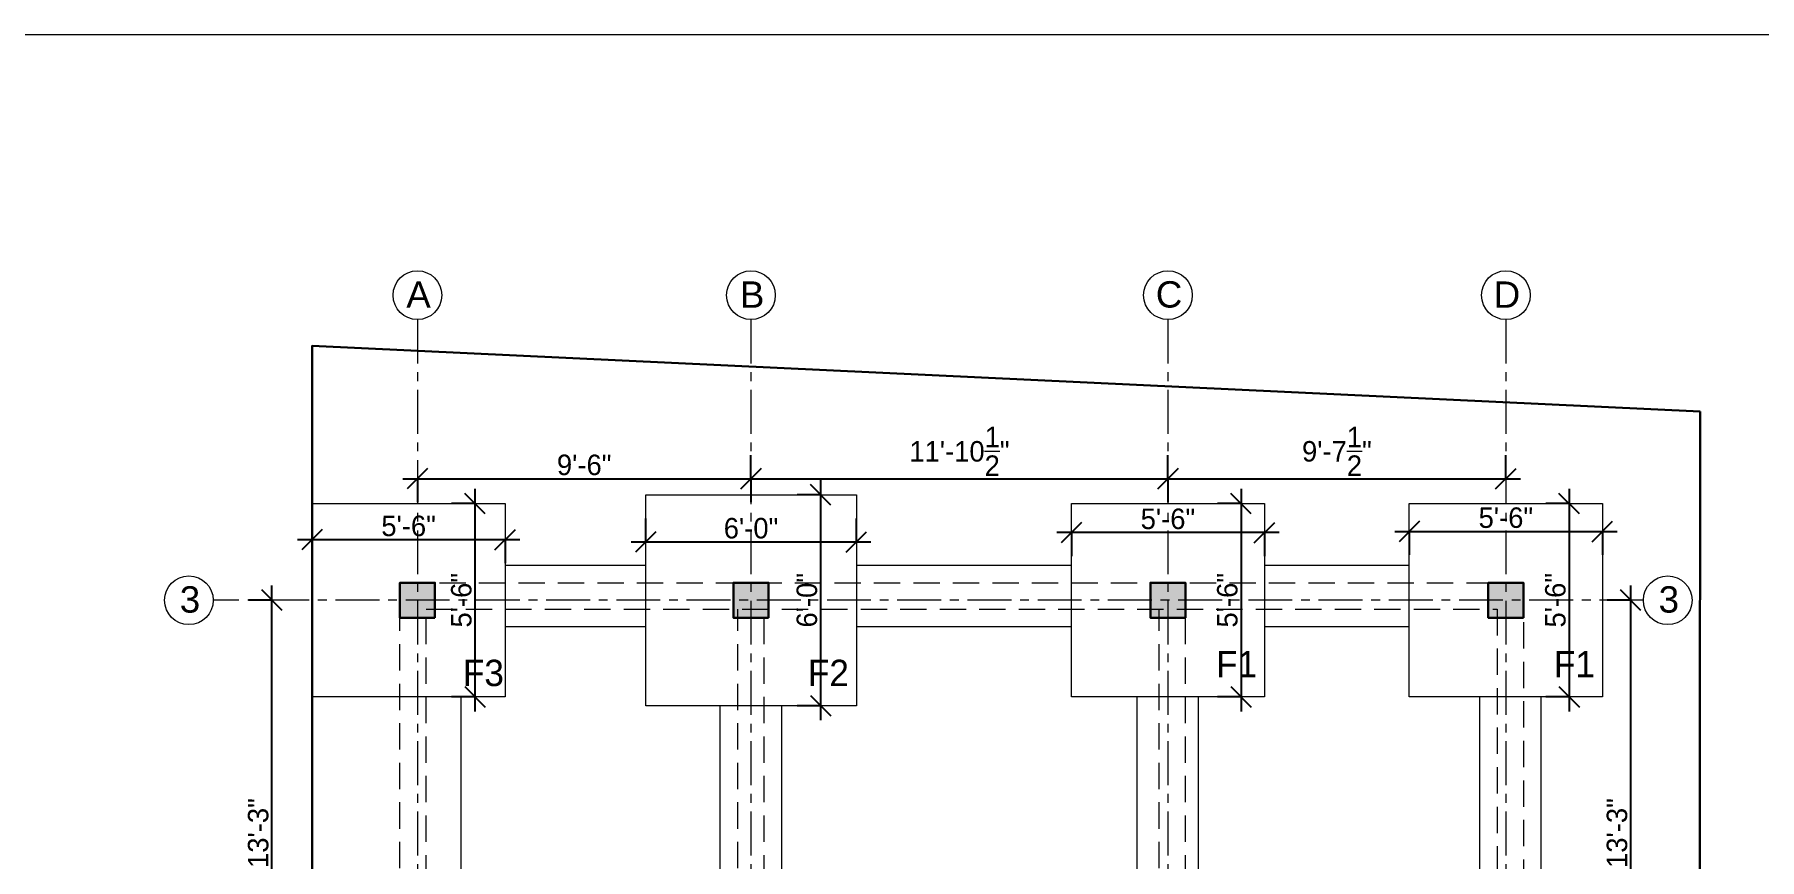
# Model space of a CAD drawing. Header units: inches. Extents: x 28835 to 36795, y -18828 to -9750.
# Drawn here: x 33760 to 34350, y -10032 to -9750 of the extents above; entities that cross this region are included whole.
import ezdxf

# ---------------------------------------------------------------- set-up
doc = ezdxf.new("R2010")
doc.units = ezdxf.units.IN
doc.header["$LTSCALE"] = 12
doc.header["$MEASUREMENT"] = 0
doc.linetypes.add('CENTER', pattern=[2, 1.25, -0.25, 0.25, -0.25])
doc.linetypes.add('DASHED', pattern=[0.75, 0.5, -0.25])
for name, color, linetype, lineweight in [('Centre Line', 253, 'CENTER', 9), ('colum', 250, 'Continuous', 30), ('dimention', 5, 'Continuous', 9), ('ele final', 145, 'Continuous', 20), ('Ha2', 31, 'Continuous', 0), ('s footing', 22, 'Continuous', 18), ('S tie beam', 140, 'DASHED', 18), ('s wall', 180, 'Continuous', 20), ('Text', 7, 'Continuous', 5), ('Wall', 1, 'Continuous', 30), ('window', 6, 'Continuous', 9)]:
    doc.layers.add(name, color=color, linetype=linetype, lineweight=lineweight)
doc.styles.add('KBS', font='GOTHIC.TTF')
doc.styles.add('Times', font='GOTHIC.TTF')
doc.dimstyles.new('D75', dxfattribs={"dimtxt": 7, "dimasz": 7, "dimexe": 8, "dimexo": 24, "dimgap": 1, "dimtad": 1, "dimdec": 1, "dimzin": 3, "dimdsep": 46, "dimlunit": 4, "dimtxsty": 'Times', "dimblk": 'OBLIQUE', "dimcen": 0, "dimdle": 5, "dimaunit": 1, "dimadec": 3, "dimazin": 0, "dimtfac": 1, "dimtdec": 1, "dimtix": 1, "dimtofl": 0, "dimtmove": 1, "dimatfit": 0, "dimldrblk": 'OBLIQUE', "dimfxl": 1, "dimfxlon": 1, "dimtolj": 1, "dimtzin": 0, "dimarcsym": 0})

# ---------------------------------------------------------------- blocks, each defined once
blk = doc.blocks.new('_Oblique')
at = {"color": 0, "linetype": 'ByBlock', "lineweight": -2}
blk.add_line((-0.5, -0.5), (0.5, 0.5), dxfattribs=at)
blk = doc.blocks.new('*D297')
at = {"layer": 'Defpoints', "color": 0, "ltscale": 12, "transparency": 16777216}
for p in [(33841.3, -9943.62), (33859.51, -9943.62), (33859.53, -10102.62)]:
    blk.add_point(p, dxfattribs=at)
at = {"layer": 'dimention', "color": 0, "lineweight": -2, "ltscale": 12, "transparency": 16777216}
for p, q in [((33841.3, -10107.62), (33841.3, -9938.62)), ((33841.3, -9943.62), (33833.3, -9943.62)), ((33841.3, -10102.62), (33833.3, -10102.62))]:
    blk.add_line(p, q, dxfattribs=at)
at = {"layer": 'dimention', "color": 0, "lineweight": -2, "ltscale": 12, "transparency": 16777216, "xscale": 7, "yscale": 7, "zscale": 7}
for p, rotation in [((33841.3, -9943.62), 90), ((33841.3, -10102.62), 270)]:
    blk.add_blockref('_Oblique', p, dxfattribs=dict(at, rotation=rotation))
at = {"layer": 'dimention', "color": 0, "ltscale": 12, "transparency": 16777216, "insert": (33836.62, -10023.12), "char_height": 7, "attachment_point": 5, "rotation": 90, "style": 'Times'}
blk.add_mtext('\\A1;13\'-3"', dxfattribs=at)
blk = doc.blocks.new('*D299')
at = {"layer": 'Defpoints', "color": 0, "ltscale": 12, "transparency": 16777216}
for p in [(34305.7, -9943.62), (34323.91, -9943.62), (34323.93, -10102.62)]:
    blk.add_point(p, dxfattribs=at)
at = {"layer": 'dimention', "color": 0, "lineweight": -2, "ltscale": 12, "transparency": 16777216}
for p, q in [((34305.7, -10107.62), (34305.7, -9938.62)), ((34305.7, -9943.62), (34297.7, -9943.62)), ((34305.7, -10102.62), (34297.7, -10102.62))]:
    blk.add_line(p, q, dxfattribs=at)
at = {"layer": 'dimention', "color": 0, "lineweight": -2, "ltscale": 12, "transparency": 16777216, "xscale": 7, "yscale": 7, "zscale": 7}
for p, rotation in [((34305.7, -9943.62), 90), ((34305.7, -10102.62), 270)]:
    blk.add_blockref('_Oblique', p, dxfattribs=dict(at, rotation=rotation))
at = {"layer": 'dimention', "color": 0, "ltscale": 12, "transparency": 16777216, "insert": (34301.03, -10023.12), "char_height": 7, "attachment_point": 5, "rotation": 90, "style": 'Times'}
blk.add_mtext('\\A1;13\'-3"', dxfattribs=at)
blk = doc.blocks.new('*D300')
at = {"layer": 'Defpoints', "color": 0, "ltscale": 12, "transparency": 16777216}
for p in [(33891, -9872.07), (34005.02, -9872.07), (34005.02, -9902.12)]:
    blk.add_point(p, dxfattribs=at)
at = {"layer": 'dimention', "color": 0, "lineweight": -2, "ltscale": 12, "transparency": 16777216}
for p, q in [((33886, -9902.12), (34010.02, -9902.12)), ((33891, -9901.99), (33891, -9910.12)), ((34005.02, -9901.99), (34005.02, -9910.12))]:
    blk.add_line(p, q, dxfattribs=at)
at = {"layer": 'dimention', "color": 0, "lineweight": -2, "ltscale": 12, "transparency": 16777216, "xscale": 7, "yscale": 7, "zscale": 7, "rotation": 180}
blk.add_blockref('_Oblique', (33891, -9902.12), dxfattribs=at)
at = {"layer": 'dimention', "color": 0, "lineweight": -2, "ltscale": 12, "transparency": 16777216, "xscale": 7, "yscale": 7, "zscale": 7}
blk.add_blockref('_Oblique', (34005.02, -9902.12), dxfattribs=at)
at = {"layer": 'dimention', "color": 0, "ltscale": 12, "transparency": 16777216, "insert": (33948.01, -9897.44), "char_height": 7, "attachment_point": 5, "style": 'Times'}
blk.add_mtext('\\A1;9\'-6"', dxfattribs=at)
blk = doc.blocks.new('*D301')
at = {"layer": 'Defpoints', "color": 0, "ltscale": 12, "transparency": 16777216}
for p in [(34147.52, -9872.07), (34005.02, -9902.12), (34147.52, -9902.12)]:
    blk.add_point(p, dxfattribs=at)
at = {"layer": 'dimention', "color": 0, "lineweight": -2, "ltscale": 12, "transparency": 16777216}
for p, q in [((34005.02, -9902.12), (34005.02, -9894.12)), ((34000.02, -9902.12), (34152.52, -9902.12)), ((34147.52, -9901.99), (34147.52, -9910.12))]:
    blk.add_line(p, q, dxfattribs=at)
at = {"layer": 'dimention', "color": 0, "lineweight": -2, "ltscale": 12, "transparency": 16777216, "xscale": 7, "yscale": 7, "zscale": 7, "rotation": 180}
blk.add_blockref('_Oblique', (34005.02, -9902.12), dxfattribs=at)
at = {"layer": 'dimention', "color": 0, "lineweight": -2, "ltscale": 12, "transparency": 16777216, "xscale": 7, "yscale": 7, "zscale": 7}
blk.add_blockref('_Oblique', (34147.52, -9902.12), dxfattribs=at)
at = {"layer": 'dimention', "color": 0, "ltscale": 12, "transparency": 16777216, "insert": (34076.27, -9892.77), "char_height": 7, "attachment_point": 5, "style": 'Times'}
blk.add_mtext('\\A1;11\'-10{\\H1x;\\S1/2;}"', dxfattribs=at)
blk = doc.blocks.new('*D302')
at = {"layer": 'Defpoints', "color": 0, "ltscale": 12, "transparency": 16777216}
for p in [(34147.52, -9902.12), (34263.02, -9902.12), (34263.02, -9902.12)]:
    blk.add_point(p, dxfattribs=at)
at = {"layer": 'dimention', "color": 0, "lineweight": -2, "ltscale": 12, "transparency": 16777216}
for p, q in [((34147.52, -9902.12), (34147.52, -9894.12)), ((34263.02, -9902.12), (34263.02, -9894.12)), ((34142.52, -9902.12), (34268.02, -9902.12))]:
    blk.add_line(p, q, dxfattribs=at)
at = {"layer": 'dimention', "color": 0, "lineweight": -2, "ltscale": 12, "transparency": 16777216, "xscale": 7, "yscale": 7, "zscale": 7, "rotation": 180}
blk.add_blockref('_Oblique', (34147.52, -9902.12), dxfattribs=at)
at = {"layer": 'dimention', "color": 0, "lineweight": -2, "ltscale": 12, "transparency": 16777216, "xscale": 7, "yscale": 7, "zscale": 7}
blk.add_blockref('_Oblique', (34263.02, -9902.12), dxfattribs=at)
at = {"layer": 'dimention', "color": 0, "ltscale": 12, "transparency": 16777216, "insert": (34205.27, -9892.77), "char_height": 7, "attachment_point": 5, "style": 'Times'}
blk.add_mtext('\\A1;9\'-7{\\H1x;\\S1/2;}"', dxfattribs=at)
blk = doc.blocks.new('*D449')
at = {"layer": 'Defpoints', "color": 0, "ltscale": 12, "transparency": 16777216}
for p in [(33855, -9910.62), (33921, -9910.62), (33855, -9922.95)]:
    blk.add_point(p, dxfattribs=at)
at = {"layer": 'dimention', "color": 0, "lineweight": -2, "ltscale": 12, "transparency": 16777216}
for p, q in [((33926, -9922.95), (33850, -9922.95)), ((33855, -9922.95), (33855, -9930.95)), ((33921, -9922.95), (33921, -9930.95))]:
    blk.add_line(p, q, dxfattribs=at)
at = {"layer": 'dimention', "color": 0, "lineweight": -2, "ltscale": 12, "transparency": 16777216, "xscale": 7, "yscale": 7, "zscale": 7, "rotation": 180}
blk.add_blockref('_Oblique', (33855, -9922.95), dxfattribs=at)
at = {"layer": 'dimention', "color": 0, "lineweight": -2, "ltscale": 12, "transparency": 16777216, "xscale": 7, "yscale": 7, "zscale": 7}
blk.add_blockref('_Oblique', (33921, -9922.95), dxfattribs=at)
at = {"layer": 'dimention', "color": 0, "ltscale": 12, "transparency": 16777216, "insert": (33888, -9918.28), "char_height": 7, "attachment_point": 5, "style": 'Times'}
blk.add_mtext('\\A1;5\'-6"', dxfattribs=at)
blk = doc.blocks.new('*D450')
at = {"layer": 'Defpoints', "color": 0, "ltscale": 12, "transparency": 16777216}
for p in [(33910.71, -9910.62), (33921, -9910.62), (33921, -9976.62)]:
    blk.add_point(p, dxfattribs=at)
at = {"layer": 'dimention', "color": 0, "lineweight": -2, "ltscale": 12, "transparency": 16777216}
for p, q in [((33910.71, -9910.62), (33902.71, -9910.62)), ((33910.71, -9981.62), (33910.71, -9905.62)), ((33910.71, -9976.62), (33902.71, -9976.62))]:
    blk.add_line(p, q, dxfattribs=at)
at = {"layer": 'dimention', "color": 0, "lineweight": -2, "ltscale": 12, "transparency": 16777216, "xscale": 7, "yscale": 7, "zscale": 7}
for p, rotation in [((33910.71, -9910.62), 90), ((33910.71, -9976.62), 270)]:
    blk.add_blockref('_Oblique', p, dxfattribs=dict(at, rotation=rotation))
at = {"layer": 'dimention', "color": 0, "ltscale": 12, "transparency": 16777216, "insert": (33906.04, -9943.62), "char_height": 7, "attachment_point": 5, "rotation": 90, "style": 'Times'}
blk.add_mtext('\\A1;5\'-6"', dxfattribs=at)
blk = doc.blocks.new('*D409')
at = {"layer": 'Defpoints', "color": 0, "ltscale": 12, "transparency": 16777216}
for p in [(34114.52, -9910.62), (34180.52, -9910.62), (34114.52, -9920.54)]:
    blk.add_point(p, dxfattribs=at)
at = {"layer": 'dimention', "color": 0, "lineweight": -2, "ltscale": 12, "transparency": 16777216}
for p, q in [((34185.52, -9920.54), (34109.52, -9920.54)), ((34114.52, -9920.54), (34114.52, -9928.54)), ((34180.52, -9920.54), (34180.52, -9928.54))]:
    blk.add_line(p, q, dxfattribs=at)
at = {"layer": 'dimention', "color": 0, "lineweight": -2, "ltscale": 12, "transparency": 16777216, "xscale": 7, "yscale": 7, "zscale": 7, "rotation": 180}
blk.add_blockref('_Oblique', (34114.52, -9920.54), dxfattribs=at)
at = {"layer": 'dimention', "color": 0, "lineweight": -2, "ltscale": 12, "transparency": 16777216, "xscale": 7, "yscale": 7, "zscale": 7}
blk.add_blockref('_Oblique', (34180.52, -9920.54), dxfattribs=at)
at = {"layer": 'dimention', "color": 0, "ltscale": 12, "transparency": 16777216, "insert": (34147.52, -9915.87), "char_height": 7, "attachment_point": 5, "style": 'Times'}
blk.add_mtext('\\A1;5\'-6"', dxfattribs=at)
blk = doc.blocks.new('*D410')
at = {"layer": 'Defpoints', "color": 0, "ltscale": 12, "transparency": 16777216}
for p in [(34180.52, -9910.62), (34172.52, -9976.62), (34180.52, -9976.62)]:
    blk.add_point(p, dxfattribs=at)
at = {"layer": 'dimention', "color": 0, "lineweight": -2, "ltscale": 12, "transparency": 16777216}
for p, q in [((34172.52, -9910.62), (34164.52, -9910.62)), ((34172.52, -9905.62), (34172.52, -9981.62)), ((34172.52, -9976.62), (34164.52, -9976.62))]:
    blk.add_line(p, q, dxfattribs=at)
at = {"layer": 'dimention', "color": 0, "lineweight": -2, "ltscale": 12, "transparency": 16777216, "xscale": 7, "yscale": 7, "zscale": 7}
for p, rotation in [((34172.52, -9910.62), 90), ((34172.52, -9976.62), 270)]:
    blk.add_blockref('_Oblique', p, dxfattribs=dict(at, rotation=rotation))
at = {"layer": 'dimention', "color": 0, "ltscale": 12, "transparency": 16777216, "insert": (34167.84, -9943.62), "char_height": 7, "attachment_point": 5, "rotation": 90, "style": 'Times'}
blk.add_mtext('\\A1;5\'-6"', dxfattribs=at)
blk = doc.blocks.new('*D411')
at = {"layer": 'Defpoints', "color": 0, "ltscale": 12, "transparency": 16777216}
for p in [(34230.02, -9910.62), (34296.02, -9910.62), (34296.02, -9920.14)]:
    blk.add_point(p, dxfattribs=at)
at = {"layer": 'dimention', "color": 0, "lineweight": -2, "ltscale": 12, "transparency": 16777216}
for p, q in [((34225.02, -9920.14), (34301.02, -9920.14)), ((34230.02, -9920.14), (34230.02, -9928.14)), ((34296.02, -9920.14), (34296.02, -9928.14))]:
    blk.add_line(p, q, dxfattribs=at)
at = {"layer": 'dimention', "color": 0, "lineweight": -2, "ltscale": 12, "transparency": 16777216, "xscale": 7, "yscale": 7, "zscale": 7, "rotation": 180}
blk.add_blockref('_Oblique', (34230.02, -9920.14), dxfattribs=at)
at = {"layer": 'dimention', "color": 0, "lineweight": -2, "ltscale": 12, "transparency": 16777216, "xscale": 7, "yscale": 7, "zscale": 7}
blk.add_blockref('_Oblique', (34296.02, -9920.14), dxfattribs=at)
at = {"layer": 'dimention', "color": 0, "ltscale": 12, "transparency": 16777216, "insert": (34263.02, -9915.47), "char_height": 7, "attachment_point": 5, "style": 'Times'}
blk.add_mtext('\\A1;5\'-6"', dxfattribs=at)
blk = doc.blocks.new('*D412')
at = {"layer": 'Defpoints', "color": 0, "ltscale": 12, "transparency": 16777216}
for p in [(34296.02, -9910.62), (34284.64, -9976.62), (34296.02, -9976.62)]:
    blk.add_point(p, dxfattribs=at)
at = {"layer": 'dimention', "color": 0, "lineweight": -2, "ltscale": 12, "transparency": 16777216}
for p, q in [((34284.64, -9910.62), (34276.64, -9910.62)), ((34284.64, -9905.62), (34284.64, -9981.62)), ((34284.64, -9976.62), (34276.64, -9976.62))]:
    blk.add_line(p, q, dxfattribs=at)
at = {"layer": 'dimention', "color": 0, "lineweight": -2, "ltscale": 12, "transparency": 16777216, "xscale": 7, "yscale": 7, "zscale": 7}
for p, rotation in [((34284.64, -9910.62), 90), ((34284.64, -9976.62), 270)]:
    blk.add_blockref('_Oblique', p, dxfattribs=dict(at, rotation=rotation))
at = {"layer": 'dimention', "color": 0, "ltscale": 12, "transparency": 16777216, "insert": (34279.97, -9943.62), "char_height": 7, "attachment_point": 5, "rotation": 90, "style": 'Times'}
blk.add_mtext('\\A1;5\'-6"', dxfattribs=at)
blk = doc.blocks.new('*D448')
at = {"layer": 'Defpoints', "color": 0, "ltscale": 12, "transparency": 16777216}
for p in [(33969.03, -9923.74), (33969.03, -9934.7), (34041.03, -9934.7)]:
    blk.add_point(p, dxfattribs=at)
at = {"layer": 'dimention', "color": 0, "lineweight": -2, "ltscale": 12, "transparency": 16777216}
for p, q in [((33969.03, -9923.74), (33969.03, -9915.74)), ((34041.03, -9923.74), (34041.03, -9915.74)), ((34046.03, -9923.74), (33964.03, -9923.74))]:
    blk.add_line(p, q, dxfattribs=at)
at = {"layer": 'dimention', "color": 0, "lineweight": -2, "ltscale": 12, "transparency": 16777216, "xscale": 7, "yscale": 7, "zscale": 7, "rotation": 180}
blk.add_blockref('_Oblique', (33969.03, -9923.74), dxfattribs=at)
at = {"layer": 'dimention', "color": 0, "lineweight": -2, "ltscale": 12, "transparency": 16777216, "xscale": 7, "yscale": 7, "zscale": 7}
blk.add_blockref('_Oblique', (34041.03, -9923.74), dxfattribs=at)
at = {"layer": 'dimention', "color": 0, "ltscale": 12, "transparency": 16777216, "insert": (34005.03, -9919.07), "char_height": 7, "attachment_point": 5, "style": 'Times'}
blk.add_mtext('\\A1;6\'-0"', dxfattribs=at)
blk = doc.blocks.new('*D512')
at = {"layer": 'Defpoints', "color": 0, "ltscale": 12, "transparency": 16777216}
for p in [(34041.03, -9907.62), (34028.83, -9979.62), (34041.03, -9979.62)]:
    blk.add_point(p, dxfattribs=at)
at = {"layer": 'dimention', "color": 0, "lineweight": -2, "ltscale": 12, "transparency": 16777216}
for p, q in [((34028.83, -9902.62), (34028.83, -9984.62)), ((34028.83, -9907.62), (34020.83, -9907.62)), ((34028.83, -9979.62), (34020.83, -9979.62))]:
    blk.add_line(p, q, dxfattribs=at)
at = {"layer": 'dimention', "color": 0, "lineweight": -2, "ltscale": 12, "transparency": 16777216, "xscale": 7, "yscale": 7, "zscale": 7}
for p, rotation in [((34028.83, -9907.62), 90), ((34028.83, -9979.62), 270)]:
    blk.add_blockref('_Oblique', p, dxfattribs=dict(at, rotation=rotation))
at = {"layer": 'dimention', "color": 0, "ltscale": 12, "transparency": 16777216, "insert": (34024.15, -9943.62), "char_height": 7, "attachment_point": 5, "rotation": 90, "style": 'Times'}
blk.add_mtext('\\A1;6\'-0"', dxfattribs=at)
blk = doc.blocks.new('A$C3E3870CD')
at = {"layer": 'Ha2'}
for points in [[(12, -12), (12, 0), (0, 0), (0, -12)], [(126, -12), (126, 0), (114, 0), (114, -12)], [(268.5, -12), (268.5, 0), (256.5, 0), (256.5, -12)], [(384, -12), (384, 0), (372, 0), (372, -12)], [(12, -171), (12, -159), (0, -159), (0, -171)], [(126, -171), (126, -159), (114, -159), (114, -171)], [(268.5, -171), (268.5, -159), (256.5, -159), (256.5, -171)], [(384, -171), (384, -159), (372, -159), (372, -171)], [(12, -327), (12, -315), (0, -315), (0, -327)], [(126, -327), (126, -315), (114, -315), (114, -327)], [(268.5, -327), (268.5, -315), (256.5, -315), (256.5, -327)], [(384, -327), (384, -315), (372, -315), (372, -327)]]:
    blk.add_hatch(color=256, dxfattribs=at).paths.add_polyline_path(points)
at = {"layer": 'colum'}
for points in [[(12, -12), (12, 0), (0, 0), (0, -12)], [(126, -12), (126, 0), (114, 0), (114, -12)], [(268.5, -12), (268.5, 0), (256.5, 0), (256.5, -12)], [(384, -12), (384, 0), (372, 0), (372, -12)], [(12, -171), (12, -159), (0, -159), (0, -171)], [(126, -171), (126, -159), (114, -159), (114, -171)], [(268.5, -171), (268.5, -159), (256.5, -159), (256.5, -171)], [(384, -171), (384, -159), (372, -159), (372, -171)], [(12, -327), (12, -315), (0, -315), (0, -327)], [(126, -327), (126, -315), (114, -315), (114, -327)], [(268.5, -327), (268.5, -315), (256.5, -315), (256.5, -327)], [(384, -327), (384, -315), (372, -315), (372, -327)]]:
    blk.add_lwpolyline(points, close=True, dxfattribs=at)

msp = doc.modelspace()

# ---------------------------------------------------------------- hatches: boundary and pattern name
at = {"layer": 'Ha2'}
for points in [[(33897.02, -9949.62), (33897.02, -9937.62), (33885.02, -9937.62), (33885.02, -9949.62)], [(34011.02, -9949.62), (34011.02, -9937.62), (33999.02, -9937.62), (33999.02, -9949.62)], [(34153.52, -9949.62), (34153.52, -9937.62), (34141.52, -9937.62), (34141.52, -9949.62)], [(34269.02, -9949.62), (34269.02, -9937.62), (34257.02, -9937.62), (34257.02, -9949.62)]]:
    msp.add_hatch(color=256, dxfattribs=at).paths.add_polyline_path(points)

# ---------------------------------------------------------------- linework, layer by layer
at = {"layer": 'Centre Line'}
for p, q in [((33891.02, -9847.77), (33891.02, -10333.75)), ((34005.02, -9847.77), (34005.02, -10333.75)), ((34147.52, -9847.77), (34147.52, -10333.75)), ((34263.02, -9847.77), (34263.02, -10333.75)), ((34310.01, -9943.62), (33821.22, -9943.62))]:
    msp.add_line(p, q, dxfattribs=at)
at = {"layer": 'colum'}
for points in [[(33897.02, -9949.62), (33897.02, -9937.62), (33885.02, -9937.62), (33885.02, -9949.62)], [(34011.02, -9949.62), (34011.02, -9937.62), (33999.02, -9937.62), (33999.02, -9949.62)], [(34153.52, -9949.62), (34153.52, -9937.62), (34141.52, -9937.62), (34141.52, -9949.62)], [(34269.02, -9949.62), (34269.02, -9937.62), (34257.02, -9937.62), (34257.02, -9949.62)]]:
    msp.add_lwpolyline(points, close=True, dxfattribs=at)
at = {"layer": 'ele final', "ltscale": 12}
msp.add_lwpolyline([(32815.9, -9750.45), (36429.48, -9750.45), (36429.48, -12596.12), (32815.9, -12596.12)], close=True, dxfattribs=at)
at = {"layer": 's footing', "ltscale": 3}
for points in [[(33855, -9910.62), (33921, -9910.62), (33921, -9976.62), (33855, -9976.62)], [(33969.03, -9907.62), (34041.03, -9907.62), (34041.03, -9979.62), (33969.03, -9979.62)], [(34114.52, -9910.62), (34180.52, -9910.62), (34180.52, -9976.62), (34114.52, -9976.62)], [(34230.02, -9910.62), (34296.02, -9910.62), (34296.02, -9976.62), (34230.02, -9976.62)]]:
    msp.add_lwpolyline(points, close=True, dxfattribs=at)
at = {"layer": 'S tie beam', "ltscale": 1.5}
for p, q in [((33885.02, -10264.62), (33885.02, -9937.62)), ((33885.02, -9937.62), (34269.02, -9937.62)), ((34269.02, -9937.62), (34269.02, -10264.62)), ((33894.02, -10255.62), (33894.02, -9946.62)), ((33894.02, -9946.62), (34260.02, -9946.62)), ((34000.52, -10264.62), (34000.52, -9946.62)), ((34009.52, -10255.62), (34009.52, -9946.62)), ((34144.52, -10264.62), (34144.52, -9946.62)), ((34153.52, -10255.62), (34153.52, -9946.62)), ((34260.02, -9946.62), (34260.02, -10255.62))]:
    msp.add_line(p, q, dxfattribs=at)
at = {"layer": 's wall', "ltscale": 3}
for p, q in [((33921, -9931.62), (33969.03, -9931.62)), ((34041.03, -9931.62), (34114.52, -9931.62)), ((34180.52, -9931.62), (34230.02, -9931.62)), ((33921, -9952.62), (33969.03, -9952.62)), ((34041.03, -9952.62), (34114.52, -9952.62)), ((34180.52, -9952.62), (34230.02, -9952.62)), ((33906.02, -10069.62), (33906.02, -9976.62)), ((33994.52, -10066.62), (33994.52, -9979.62)), ((34015.52, -10066.62), (34015.52, -9979.62)), ((34137.02, -10066.62), (34137.02, -9976.62)), ((34158.02, -10066.62), (34158.02, -9976.62)), ((34254.02, -9976.62), (34254.02, -10066.62)), ((34275.02, -9976.62), (34275.02, -10066.62))]:
    msp.add_line(p, q, dxfattribs=at)
at = {"layer": 'Wall', "ltscale": 12}
msp.add_line((34011.02, -9937.62), (34011.02, -9946.62), dxfattribs=at)
at = {"layer": 'Wall'}
msp.add_lwpolyline([(34329.47, -9879.23), (33855, -9856.79), (33855, -10394.79), (34329, -10394.79)], close=True, dxfattribs=at)
at = {"layer": 'window', "linetype": 'Continuous', "ltscale": 25}
for centre in [(33891.02, -9839.46), (34005.02, -9839.46), (34147.52, -9839.46), (34263.02, -9839.46), (33812.9, -9943.62), (34318.35, -9943.62)]:
    msp.add_circle(centre, 8.32, dxfattribs=at)

# ---------------------------------------------------------------- block references
at = {"layer": 'dimention', "ltscale": 12}
msp.add_blockref('A$C3E3870CD', (33885.02, -9937.62), dxfattribs=at)

# ---------------------------------------------------------------- texts
at = {"layer": 'Text', "ltscale": 0.3, "char_height": 9, "attachment_point": 1, "style": 'KBS'}
for s, insert in [('F1', (34163.95, -9960.94)), ('F1', (34279.45, -9960.94)), ('F3', (33906.53, -9963.94)), ('F2', (34024.45, -9963.94))]:
    msp.add_mtext(s, dxfattribs=dict(at, insert=insert))
at = {"layer": 'window', "linetype": 'Continuous', "ltscale": 25, "char_height": 9, "width": 0.0000117, "attachment_point": 5, "rotation": 359.97765}
for s, insert in [('{\\fArial|b0|i0|c0|p34;A}', (33891.4, -9839.25)), ('{\\fArial|b0|i0|c0|p34;B}', (34005.4, -9839.25)), ('{\\fArial|b0|i0|c0|p34;C}', (34147.9, -9839.25)), ('{\\fArial|b0|i0|c0|p34;D}', (34263.4, -9839.25)), ('{\\fArial|b0|i0|c0|p34;3}', (33813.28, -9943.41)), ('{\\fArial|b0|i0|c0|p34;3}', (34318.73, -9943.41))]:
    msp.add_mtext(s, dxfattribs=dict(at, insert=insert))

# ---------------------------------------------------------------- dimensions: what is measured, and where the dimension line sits
at = {"layer": 'dimention', "ltscale": 12}
for base, p1, p2, picture, middle in [((34005.02, -9902.12), (33891, -9872.07), (34005.02, -9872.07), '*D300', (33948.01, -9897.44)), ((34147.52, -9902.12), (34005.02, -9902.12), (34147.52, -9872.07), '*D301', (34076.27, -9892.77)), ((34263.02, -9902.12), (34147.52, -9902.12), (34263.02, -9902.12), '*D302', (34205.27, -9892.77)), ((33855, -9922.95), (33921, -9910.62), (33855, -9910.62), '*D449', (33888, -9918.28)), ((34114.52, -9920.54), (34180.52, -9910.62), (34114.52, -9910.62), '*D409', (34147.52, -9915.87)), ((34296.02, -9920.14), (34230.02, -9910.62), (34296.02, -9910.62), '*D411', (34263.02, -9915.47)), ((33969.03, -9923.74), (34041.03, -9934.7), (33969.03, -9934.7), '*D448', (34005.03, -9919.07))]:
    dim = msp.add_linear_dim(base=base, p1=p1, p2=p2, dimstyle='D75', override={"dimfxl": 0.125}, dxfattribs=at)
    dim.commit()
    dim.dimension.update_dxf_attribs({"geometry": picture, "text_midpoint": middle})
for base, p1, p2, picture, middle in [((34028.83, -9979.62), (34041.03, -9907.62), (34041.03, -9979.62), '*D512', (34024.15, -9943.62)), ((33910.71, -9910.62), (33921, -9976.62), (33921, -9910.62), '*D450', (33906.04, -9943.62)), ((34172.52, -9976.62), (34180.52, -9910.62), (34180.52, -9976.62), '*D410', (34167.84, -9943.62)), ((34284.64, -9976.62), (34296.02, -9910.62), (34296.02, -9976.62), '*D412', (34279.97, -9943.62)), ((33841.3, -9943.62), (33859.53, -10102.62), (33859.51, -9943.62), '*D297', (33836.62, -10023.12)), ((34305.7, -9943.62), (34323.93, -10102.62), (34323.91, -9943.62), '*D299', (34301.03, -10023.12))]:
    dim = msp.add_linear_dim(base=base, p1=p1, p2=p2, angle=90, dimstyle='D75', override={"dimfxl": 0.125}, dxfattribs=at)
    dim.commit()
    dim.dimension.update_dxf_attribs({"geometry": picture, "text_midpoint": middle})

doc.saveas('drawing.dxf')
